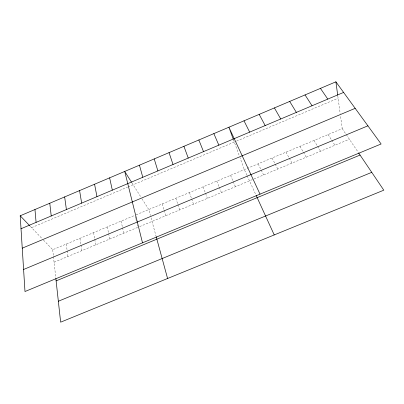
<?xml version="1.0" encoding="UTF-8"?>
<svg xmlns="http://www.w3.org/2000/svg" width="404" height="404" viewBox="0 0 404 404"><rect width="100%" height="100%" fill="white"/><g stroke="black" fill="none" stroke-linecap="round" stroke-linejoin="round"><path stroke-width="0.3" stroke-dasharray="2.02 1.52" d="M31.562 227.649L127.497 187.148M128.063 186.911L235.997 141.344M236.562 141.102L338.113 98.233M43.45 240.062L52.707 249.722L134.911 215.347M136.067 214.862L342.228 128.649L340.431 115.352M54.075 262.226L137.88 227.321L137.284 224.927M139.577 226.614L253.429 179.194M253.995 178.957L349.374 139.228M30.27 226.301L42.178 238.734M342.228 128.649L345.97 134.194M346.314 134.694L358.373 152.545M328.093 134.557L331.361 139.643M331.689 140.153L334.951 145.238M131.866 182.744L140.971 197.172M141.935 198.702L148.783 209.545L150.404 215.489M314.014 140.451L317.297 145.839M317.625 146.374L320.579 151.227M299.98 146.319L303.116 151.752M303.434 152.298L306.257 157.191M285.992 152.167L288.991 157.651M289.289 158.196L291.986 163.135M272.059 157.994L274.912 163.524M275.2 164.08L277.765 169.059M258.171 163.802L263.595 174.957M246.905 175.215L244.329 169.589L239.946 157.545M247.162 175.775L255.868 194.809M230.538 175.356L232.972 181.027M233.214 181.593L235.406 186.698M216.797 181.103L219.089 186.82M219.322 187.395L221.387 192.541M203.096 186.83L207.419 198.359M233.487 139.809L239.325 155.843M189.451 192.541L191.471 198.349M191.673 198.93L193.496 204.156M175.846 198.228L177.735 204.081M177.922 204.666L179.623 209.934M162.292 203.899L164.044 209.797M164.221 210.383L165.797 215.691M151.051 217.867L156.045 236.178M135.209 216.544L135.8 218.938M135.951 219.539L136.395 221.336M121.089 221.129L122.437 227.159M122.574 227.76L123.786 233.189M107.318 226.886L108.53 232.962M108.651 233.573L109.747 239.042M93.592 232.628L94.672 238.749M94.778 239.36L95.753 244.869M79.916 238.345L80.866 244.511M80.957 245.127L81.81 250.672M337.779 95.748L340.183 113.519M66.286 244.046L67.104 250.253M67.185 250.874L67.917 256.459M52.707 249.722L53.389 255.974M53.459 256.601L55.797 277.932"/><path stroke-width="0.61" d="M20.2 215.787L335.896 81.825L381.113 143.981L24.987 291.521L20.2 215.787L29.84 225.851M21.018 228.745L343.602 92.42M22.25 248.172L355.182 108.333M23.594 269.478L367.908 125.826M56.121 280.886L360.065 155.055M58.348 301.238L371.751 172.346M320.438 88.385L327.79 99.101M358.712 153.045L383.8 190.178L60.64 322.175L55.858 278.523M305.035 94.92L312.045 105.757M131.547 182.239L124.725 171.432L142.506 242.834M289.693 101.429L296.359 112.383M274.412 107.918L280.729 118.988M259.186 114.377L265.165 125.563M244.016 120.811L249.662 132.118M260.024 194.147L228.906 127.225L233.285 139.249M256.131 195.379L274.23 234.931M213.857 133.613L218.832 145.147M198.859 139.976L203.51 151.621M183.921 146.314L188.244 158.075M169.039 152.631L173.033 164.504M154.212 158.923L157.888 170.902M139.441 165.191L142.794 177.28M156.207 236.779L167.584 278.492M109.62 177.841L112.332 190.153M94.571 184.229L96.965 196.652M79.583 190.587L81.658 203.121M64.65 196.925L66.407 209.565M335.896 81.825L337.694 95.127M49.778 203.237L51.222 215.983M34.961 209.524L36.092 222.377"/></g></svg>
